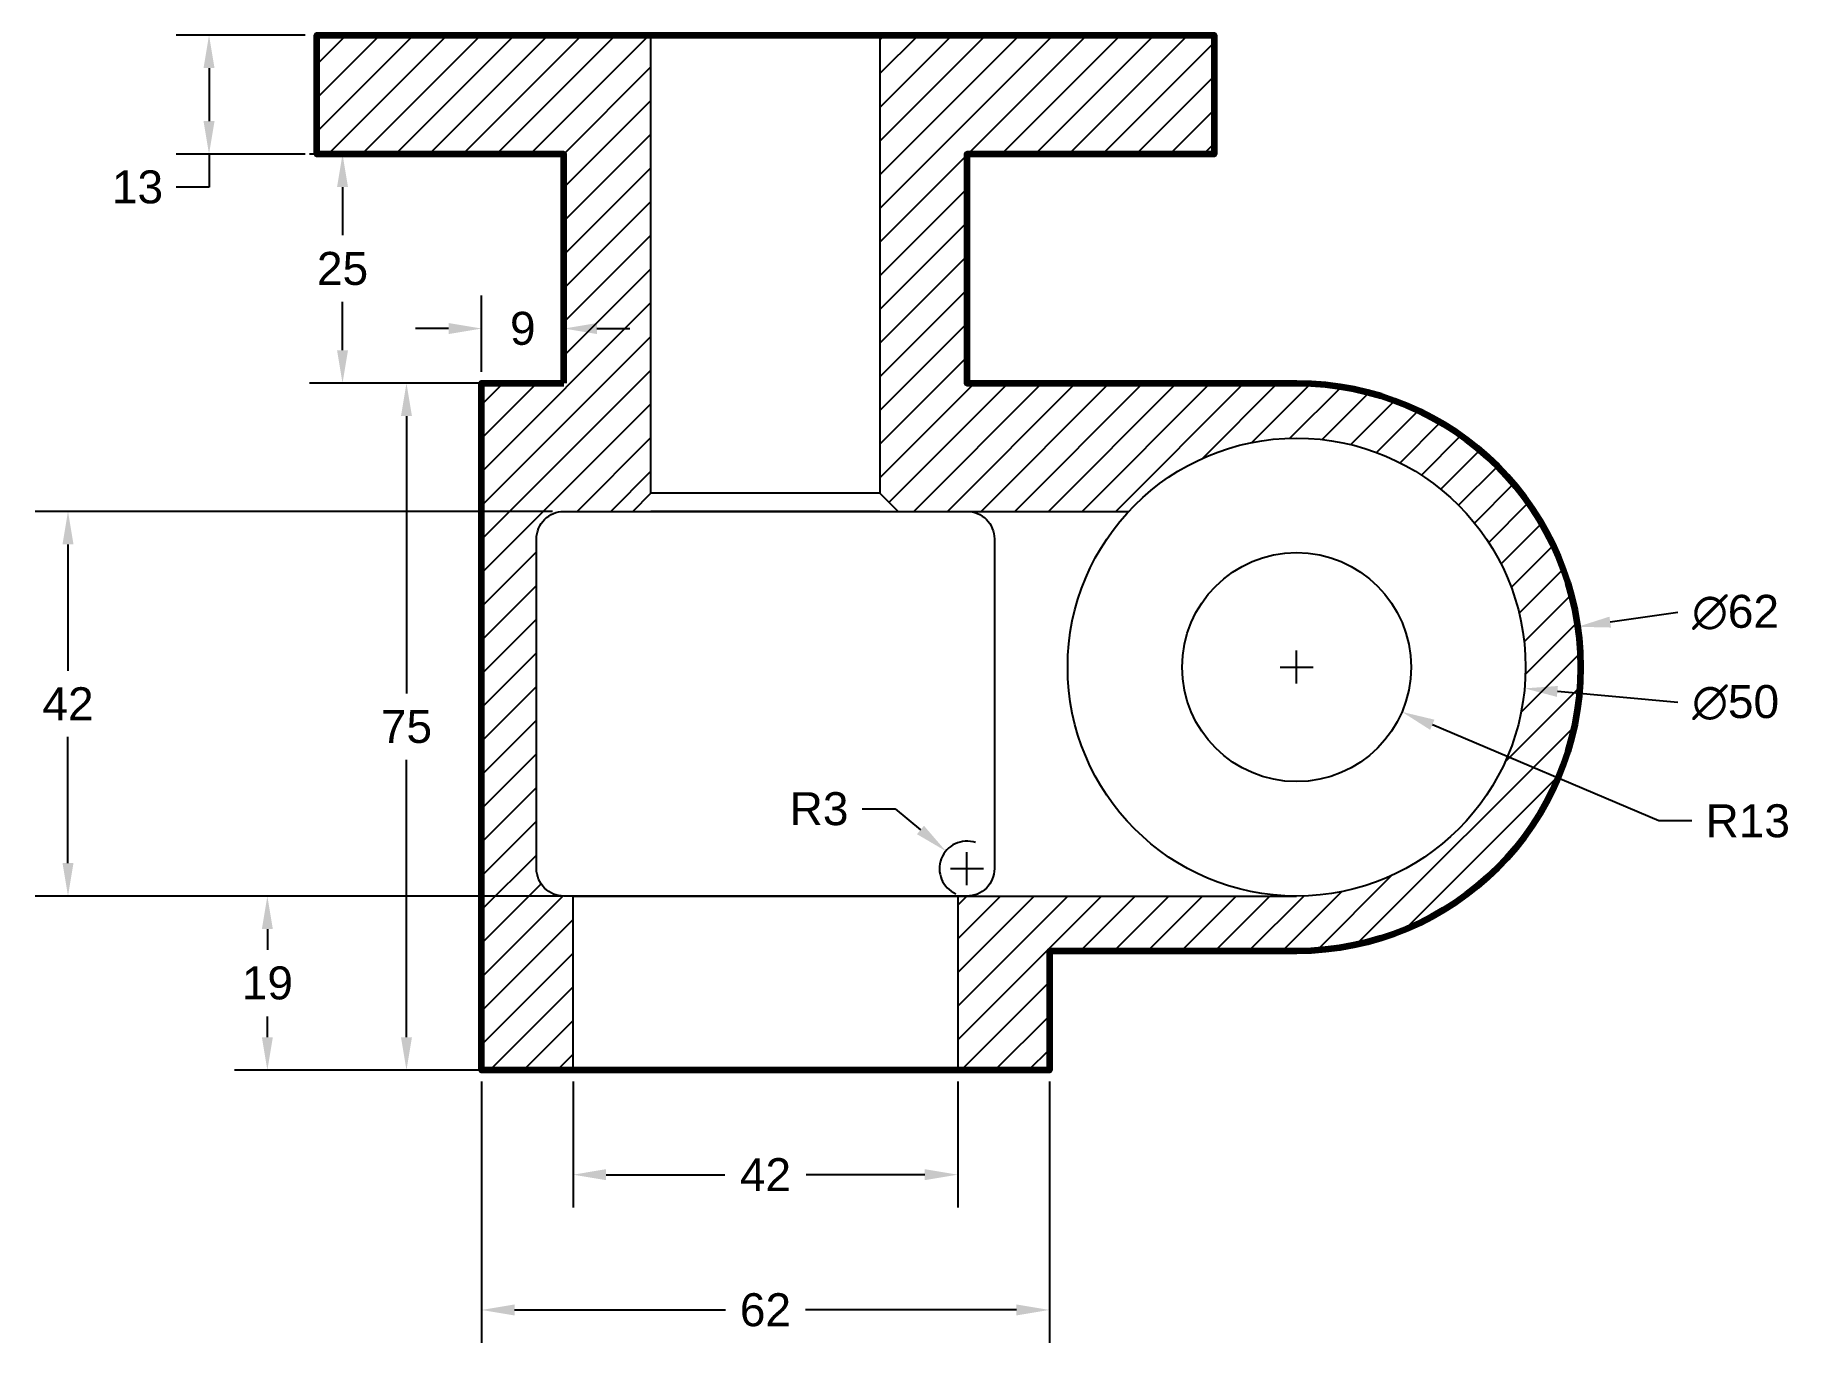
# Model space of a CAD drawing. Header units: millimetres. Extents: x 118 to 309, y 75 to 218.
import ezdxf

# ---------------------------------------------------------------- set-up
doc = ezdxf.new("R2010")
doc.units = ezdxf.units.MM
doc.header["$MEASUREMENT"] = 0
doc.styles.get("Standard").update_dxf_attribs({"font": 'arial.ttf'})
doc.dimstyles.get("Standard").update_dxf_attribs({"dimscale": 20, "dimtxt": 0.18, "dimasz": 0.18, "dimexe": 0.18, "dimexo": 0.0625, "dimgap": 0.09, "dimtad": 0, "dimtih": 1, "dimtoh": 1, "dimdec": 0, "dimzin": 0, "dimdsep": 46, "dimtxsty": 'Standard', "dimcen": 0.09, "dimadec": 0, "dimazin": 0, "dimtfac": 1, "dimtdec": 0, "dimtofl": 0, "dimtmove": 0, "dimatfit": 3, "dimfxl": 1, "dimtolj": 1, "dimtzin": 0, "dimarcsym": 0})
pattern_1 = [(45, (0, 0), (-1.838478, 1.838478), [])]

# ---------------------------------------------------------------- blocks, each defined once
blk = doc.blocks.new('*D1')
at = {"color": 0, "lineweight": -2, "transparency": 16777216}
for p, q in [((166.73, 103.87), (166.73, 75.34)), ((228.73, 103.87), (228.73, 75.34)), ((170.33, 78.94), (193.36, 78.94)), ((225.13, 78.94), (202.1, 78.94))]:
    blk.add_line(p, q, dxfattribs=at)
at = {"color": 0, "transparency": 16777216}
for points in [[(170.33, 79.54), (170.33, 78.34), (166.73, 78.94)], [(225.13, 79.54), (225.13, 78.34), (228.73, 78.94)]]:
    blk.add_solid(points, dxfattribs=at)
at = {"layer": 'Defpoints', "color": 0, "transparency": 16777216}
for p in [(166.73, 105.12), (228.73, 105.12), (228.73, 78.94)]:
    blk.add_point(p, dxfattribs=at)
at = {"color": 0, "transparency": 16777216, "insert": (197.73, 78.94), "char_height": 3.6, "attachment_point": 5}
blk.add_mtext('\\A1;62', dxfattribs=at)
blk = doc.blocks.new('*D2')
at = {"color": 0, "lineweight": -2, "transparency": 16777216}
for p, q in [((176.73, 103.87), (176.73, 90.11)), ((218.73, 103.87), (218.73, 90.11)), ((180.33, 93.71), (193.3, 93.71)), ((215.13, 93.71), (202.16, 93.71))]:
    blk.add_line(p, q, dxfattribs=at)
at = {"color": 0, "transparency": 16777216}
for points in [[(180.33, 94.31), (180.33, 93.11), (176.73, 93.71)], [(215.13, 94.31), (215.13, 93.11), (218.73, 93.71)]]:
    blk.add_solid(points, dxfattribs=at)
at = {"layer": 'Defpoints', "color": 0, "transparency": 16777216}
for p in [(176.73, 105.12), (218.73, 105.12), (218.73, 93.71)]:
    blk.add_point(p, dxfattribs=at)
at = {"color": 0, "transparency": 16777216, "insert": (197.73, 93.71), "char_height": 3.6, "attachment_point": 5}
blk.add_mtext('\\A1;42', dxfattribs=at)
blk = doc.blocks.new('*D3')
at = {"color": 0, "lineweight": -2, "transparency": 16777216}
for p, q in [((165.48, 180.12), (154.93, 180.12)), ((158.53, 176.52), (158.53, 146.25)), ((158.53, 108.72), (158.53, 138.99)), ((165.48, 105.12), (154.93, 105.12))]:
    blk.add_line(p, q, dxfattribs=at)
at = {"color": 0, "transparency": 16777216}
for points in [[(157.93, 176.52), (159.13, 176.52), (158.53, 180.12)], [(157.93, 108.72), (159.13, 108.72), (158.53, 105.12)]]:
    blk.add_solid(points, dxfattribs=at)
at = {"layer": 'Defpoints', "color": 0, "transparency": 16777216}
for p in [(158.53, 180.12), (166.73, 180.12), (166.73, 105.12)]:
    blk.add_point(p, dxfattribs=at)
at = {"color": 0, "transparency": 16777216, "insert": (158.53, 142.62), "char_height": 3.6, "attachment_point": 5}
blk.add_mtext('\\A1;75', dxfattribs=at)
blk = doc.blocks.new('*D4')
at = {"color": 0, "lineweight": -2, "transparency": 16777216}
for p, q in [((147.48, 218.12), (133.37, 218.12)), ((136.97, 214.52), (136.97, 208.72)), ((147.48, 205.12), (133.37, 205.12)), ((136.97, 205.12), (136.97, 201.52)), ((136.97, 201.52), (133.37, 201.52))]:
    blk.add_line(p, q, dxfattribs=at)
at = {"color": 0, "transparency": 16777216}
for points in [[(136.37, 214.52), (137.57, 214.52), (136.97, 218.12)], [(136.37, 208.72), (137.57, 208.72), (136.97, 205.12)]]:
    blk.add_solid(points, dxfattribs=at)
at = {"layer": 'Defpoints', "color": 0, "transparency": 16777216}
for p in [(148.73, 218.12), (136.97, 205.12), (148.73, 205.12)]:
    blk.add_point(p, dxfattribs=at)
at = {"color": 0, "transparency": 16777216, "insert": (129.16, 201.52), "char_height": 3.6, "attachment_point": 5}
blk.add_mtext('\\A1;13', dxfattribs=at)
blk = doc.blocks.new('*D5')
at = {"color": 0, "lineweight": -2, "transparency": 16777216}
for p, q in [((166.73, 181.37), (166.73, 189.68)), ((175.73, 181.37), (175.73, 189.68)), ((163.13, 186.08), (159.53, 186.08)), ((179.33, 186.08), (182.93, 186.08))]:
    blk.add_line(p, q, dxfattribs=at)
at = {"color": 0, "transparency": 16777216}
for points in [[(163.13, 186.68), (163.13, 185.48), (166.73, 186.08)], [(179.33, 186.68), (179.33, 185.48), (175.73, 186.08)]]:
    blk.add_solid(points, dxfattribs=at)
at = {"layer": 'Defpoints', "color": 0, "transparency": 16777216}
for p in [(175.73, 186.08), (166.73, 180.12), (175.73, 180.12)]:
    blk.add_point(p, dxfattribs=at)
at = {"color": 0, "transparency": 16777216, "insert": (171.23, 186.08), "char_height": 3.6, "attachment_point": 5}
blk.add_mtext('\\A1;9', dxfattribs=at)
blk = doc.blocks.new('*D6')
at = {"color": 0, "lineweight": -2, "transparency": 16777216}
for p, q in [((174.48, 205.12), (147.95, 205.12)), ((151.55, 201.52), (151.55, 196.26)), ((151.55, 183.72), (151.55, 188.98)), ((174.48, 180.12), (147.95, 180.12))]:
    blk.add_line(p, q, dxfattribs=at)
at = {"color": 0, "transparency": 16777216}
for points in [[(150.95, 201.52), (152.15, 201.52), (151.55, 205.12)], [(150.95, 183.72), (152.15, 183.72), (151.55, 180.12)]]:
    blk.add_solid(points, dxfattribs=at)
at = {"layer": 'Defpoints', "color": 0, "transparency": 16777216}
for p in [(175.73, 205.12), (151.55, 180.12), (175.73, 180.12)]:
    blk.add_point(p, dxfattribs=at)
at = {"color": 0, "transparency": 16777216, "insert": (151.55, 192.62), "char_height": 3.6, "attachment_point": 5}
blk.add_mtext('\\A1;25', dxfattribs=at)
blk = doc.blocks.new('*D7')
at = {"color": 0, "lineweight": -2, "transparency": 16777216}
for p, q in [((175.48, 124.12), (139.74, 124.12)), ((143.34, 120.52), (143.34, 118.26)), ((143.34, 108.72), (143.34, 110.98)), ((175.48, 105.12), (139.74, 105.12))]:
    blk.add_line(p, q, dxfattribs=at)
at = {"color": 0, "transparency": 16777216}
for points in [[(142.74, 120.52), (143.94, 120.52), (143.34, 124.12)], [(142.74, 108.72), (143.94, 108.72), (143.34, 105.12)]]:
    blk.add_solid(points, dxfattribs=at)
at = {"layer": 'Defpoints', "color": 0, "transparency": 16777216}
for p in [(143.34, 124.12), (176.73, 124.12), (176.73, 105.12)]:
    blk.add_point(p, dxfattribs=at)
at = {"color": 0, "transparency": 16777216, "insert": (143.34, 114.62), "char_height": 3.6, "attachment_point": 5}
blk.add_mtext('\\A1;19', dxfattribs=at)
blk = doc.blocks.new('*D8')
at = {"color": 0, "lineweight": -2, "transparency": 16777216}
for p, q in [((174.48, 166.12), (117.97, 166.12)), ((121.57, 162.52), (121.57, 148.73)), ((121.57, 127.72), (121.57, 141.51)), ((175.48, 124.12), (117.97, 124.12))]:
    blk.add_line(p, q, dxfattribs=at)
at = {"color": 0, "transparency": 16777216}
for points in [[(120.97, 162.52), (122.17, 162.52), (121.57, 166.12)], [(120.97, 127.72), (122.17, 127.72), (121.57, 124.12)]]:
    blk.add_solid(points, dxfattribs=at)
at = {"layer": 'Defpoints', "color": 0, "transparency": 16777216}
for p in [(175.73, 166.12), (121.57, 124.12), (176.73, 124.12)]:
    blk.add_point(p, dxfattribs=at)
at = {"color": 0, "transparency": 16777216, "insert": (121.57, 145.12), "char_height": 3.6, "attachment_point": 5}
blk.add_mtext('\\A1;42', dxfattribs=at)
blk = doc.blocks.new('*D9')
at = {"color": 0, "lineweight": -2, "transparency": 16777216}
for p, q in [((208.29, 133.64), (211.89, 133.64)), ((211.89, 133.64), (214.65, 131.34)), ((219.73, 125.32), (219.73, 128.92)), ((217.93, 127.12), (221.53, 127.12))]:
    blk.add_line(p, q, dxfattribs=at)
blk.add_arc((219.73, 127.12), 3, 71.5173, 246.1268, dxfattribs=at)
at = {"color": 0, "transparency": 16777216}
blk.add_solid([(215.04, 131.8), (214.27, 130.88), (217.42, 129.04)], dxfattribs=at)
at = {"layer": 'Defpoints', "color": 0, "transparency": 16777216}
for p in [(217.42, 129.04), (219.73, 127.12)]:
    blk.add_point(p, dxfattribs=at)
at = {"color": 0, "transparency": 16777216, "insert": (203.58, 133.64), "char_height": 3.6, "attachment_point": 5}
blk.add_mtext('\\A1;R3', dxfattribs=at)
blk = doc.blocks.new('*D10')
at = {"color": 0, "lineweight": -2, "transparency": 16777216}
for p, q in [((255.73, 147.32), (255.73, 150.92)), ((253.93, 149.12), (257.53, 149.12)), ((295.29, 132.32), (270.55, 142.82)), ((298.89, 132.32), (295.29, 132.32))]:
    blk.add_line(p, q, dxfattribs=at)
at = {"color": 0, "transparency": 16777216}
blk.add_solid([(270.78, 143.38), (270.31, 142.27), (267.24, 144.23)], dxfattribs=at)
at = {"layer": 'Defpoints', "color": 0, "transparency": 16777216}
for p in [(255.73, 149.12), (267.24, 144.23)]:
    blk.add_point(p, dxfattribs=at)
at = {"color": 0, "transparency": 16777216, "insert": (304.99, 132.32), "char_height": 3.6, "attachment_point": 5}
blk.add_mtext('\\A1;R13', dxfattribs=at)
blk = doc.blocks.new('*D11')
at = {"color": 0, "lineweight": -2, "transparency": 16777216}
for p, q in [((255.73, 147.32), (255.73, 150.92)), ((253.93, 149.12), (257.53, 149.12)), ((297.34, 145.24), (284.21, 146.47))]:
    blk.add_line(p, q, dxfattribs=at)
at = {"color": 0, "transparency": 16777216}
blk.add_solid([(284.26, 147.06), (284.15, 145.87), (280.62, 146.8)], dxfattribs=at)
at = {"layer": 'Defpoints', "color": 0, "transparency": 16777216}
for p in [(230.84, 151.44), (280.62, 146.8)]:
    blk.add_point(p, dxfattribs=at)
at = {"color": 0, "transparency": 16777216, "insert": (303.67, 145.24), "char_height": 3.6, "attachment_point": 5}
blk.add_mtext('\\A1;∅50', dxfattribs=at)
blk = doc.blocks.new('*D12')
at = {"color": 0, "lineweight": -2, "transparency": 16777216}
for p, q in [((297.34, 155.09), (289.98, 154.04)), ((255.73, 147.32), (255.73, 150.92)), ((253.93, 149.12), (257.53, 149.12))]:
    blk.add_line(p, q, dxfattribs=at)
at = {"color": 0, "transparency": 16777216}
blk.add_solid([(289.89, 154.63), (290.06, 153.44), (286.42, 153.52)], dxfattribs=at)
at = {"layer": 'Defpoints', "color": 0, "transparency": 16777216}
for p in [(286.42, 153.52), (225.05, 144.72)]:
    blk.add_point(p, dxfattribs=at)
at = {"color": 0, "transparency": 16777216, "insert": (303.66, 155.09), "char_height": 3.6, "attachment_point": 5}
blk.add_mtext('\\A1;∅62', dxfattribs=at)

msp = doc.modelspace()

# ---------------------------------------------------------------- hatches: boundary and pattern name
h = msp.add_hatch()
h.set_pattern_fill('_USER', color=256, scale=2.6, angle=45, pattern_type=0)
h.set_pattern_definition(pattern_1)
h.paths.add_polyline_path([(185.23, 218.12), (148.73, 218.12), (148.73, 205.12), (175.73, 205.12), (175.73, 180.12), (166.73, 180.12), (166.73, 105.12), (176.73, 105.12), (176.73, 124.12), (175.73, 124.12, -0.414214), (172.73, 127.12), (172.73, 163.12, -0.414214), (175.73, 166.12), (183.23, 166.12), (185.23, 168.12)])
h = msp.add_hatch()
h.set_pattern_fill('_USER', color=256, scale=2.6, angle=45, pattern_type=0)
h.set_pattern_definition(pattern_1)
h.paths.add_polyline_path([(255.73, 180.12), (219.73, 180.12), (219.73, 205.12), (246.73, 205.12), (246.73, 218.12), (210.23, 218.12), (210.23, 168.12), (212.23, 166.12), (219.73, 166.12), (237.4, 166.12, -0.681875), (280.73, 149.12, -0.414214), (255.73, 124.12), (218.73, 124.12), (218.73, 105.12), (228.73, 105.12), (228.73, 118.12), (255.73, 118.12, 1)])

# ---------------------------------------------------------------- linework, layer by layer
for p, q in [((210.23, 168.12), (185.23, 168.12)), ((218.73, 124.12), (255.73, 124.12))]:
    msp.add_line(p, q)
at = {"lineweight": 158}
msp.add_lwpolyline([(175.73, 180.12), (175.73, 205.12), (148.73, 205.12), (148.73, 218.12), (246.73, 218.12), (246.73, 205.12), (219.73, 205.12), (219.73, 180.12), (255.73, 180.12, -1), (255.73, 118.12), (228.73, 118.12), (228.73, 105.12), (166.73, 105.12), (166.73, 180.12)], format="xyb", close=True, dxfattribs=at)
for points in [[(183.23, 166.12), (185.23, 168.12), (185.23, 218.12), (210.23, 218.12), (210.23, 168.12), (212.23, 166.12)], [(210.23, 166.12), (185.23, 166.12)]]:
    msp.add_lwpolyline(points)
msp.add_lwpolyline([(219.73, 166.12, -0.414214), (222.73, 163.12), (222.73, 127.12, -0.414214), (219.73, 124.12), (175.73, 124.12, -0.414214), (172.73, 127.12), (172.73, 163.12, -0.414214), (175.73, 166.12), (219.73, 166.12), (237.4, 166.12)], format="xyb")
msp.add_lwpolyline([(176.73, 124.12), (218.73, 124.12), (218.73, 105.12), (176.73, 105.12)], close=True)
for radius in [25, 12.5]:
    msp.add_circle((255.73, 149.12), radius)

# ---------------------------------------------------------------- dimensions: what is measured, and where the dimension line sits
for base, p1, p2, picture, middle in [((136.97, 205.12), (148.73, 218.12), (148.73, 205.12), '*D4', (129.16, 201.52)), ((151.55, 180.12), (175.73, 205.12), (175.73, 180.12), '*D6', (151.55, 192.62)), ((158.53, 180.12), (166.73, 105.12), (166.73, 180.12), '*D3', (158.53, 142.62)), ((121.57, 124.12), (175.73, 166.12), (176.73, 124.12), '*D8', (121.57, 145.12)), ((143.34, 124.12), (176.73, 105.12), (176.73, 124.12), '*D7', (143.34, 114.62))]:
    dim = msp.add_linear_dim(base=base, p1=p1, p2=p2, angle=90, dimstyle='Standard')
    dim.commit()
    dim.dimension.update_dxf_attribs({"geometry": picture, "text_midpoint": middle})
for base, p1, p2, picture, middle in [((175.73, 186.08), (166.73, 180.12), (175.73, 180.12), '*D5', (171.23, 186.08)), ((228.73, 78.94), (166.73, 105.12), (228.73, 105.12), '*D1', (197.73, 78.94)), ((218.73, 93.71), (176.73, 105.12), (218.73, 105.12), '*D2', (197.73, 93.71))]:
    dim = msp.add_linear_dim(base=base, p1=p1, p2=p2, dimstyle='Standard')
    dim.commit()
    dim.dimension.update_dxf_attribs({"geometry": picture, "text_midpoint": middle})
for p1, p2, picture, middle in [((225.05, 144.72), (286.42, 153.52), '*D12', (297.34, 155.09)), ((230.84, 151.44), (280.62, 146.8), '*D11', (297.34, 145.24))]:
    dim = msp.add_diameter_dim_2p(p1=p1, p2=p2, dimstyle='Standard')
    dim.commit()
    dim.dimension.update_dxf_attribs({"geometry": picture, "text_midpoint": middle, "dimtype": 163})
dim = msp.add_radius_dim(center=(255.73, 149.12), mpoint=(267.24, 144.23), dimstyle='Standard')
dim.commit()
dim.dimension.update_dxf_attribs({"geometry": '*D10', "text_midpoint": (304.99, 132.32), "dimtype": 164})
dim = msp.add_radius_dim(center=(219.73, 127.12), mpoint=(217.42, 129.04), dimstyle='Standard')
dim.commit()
dim.dimension.update_dxf_attribs({"geometry": '*D9', "text_midpoint": (203.58, 133.64)})

doc.saveas('drawing.dxf')
